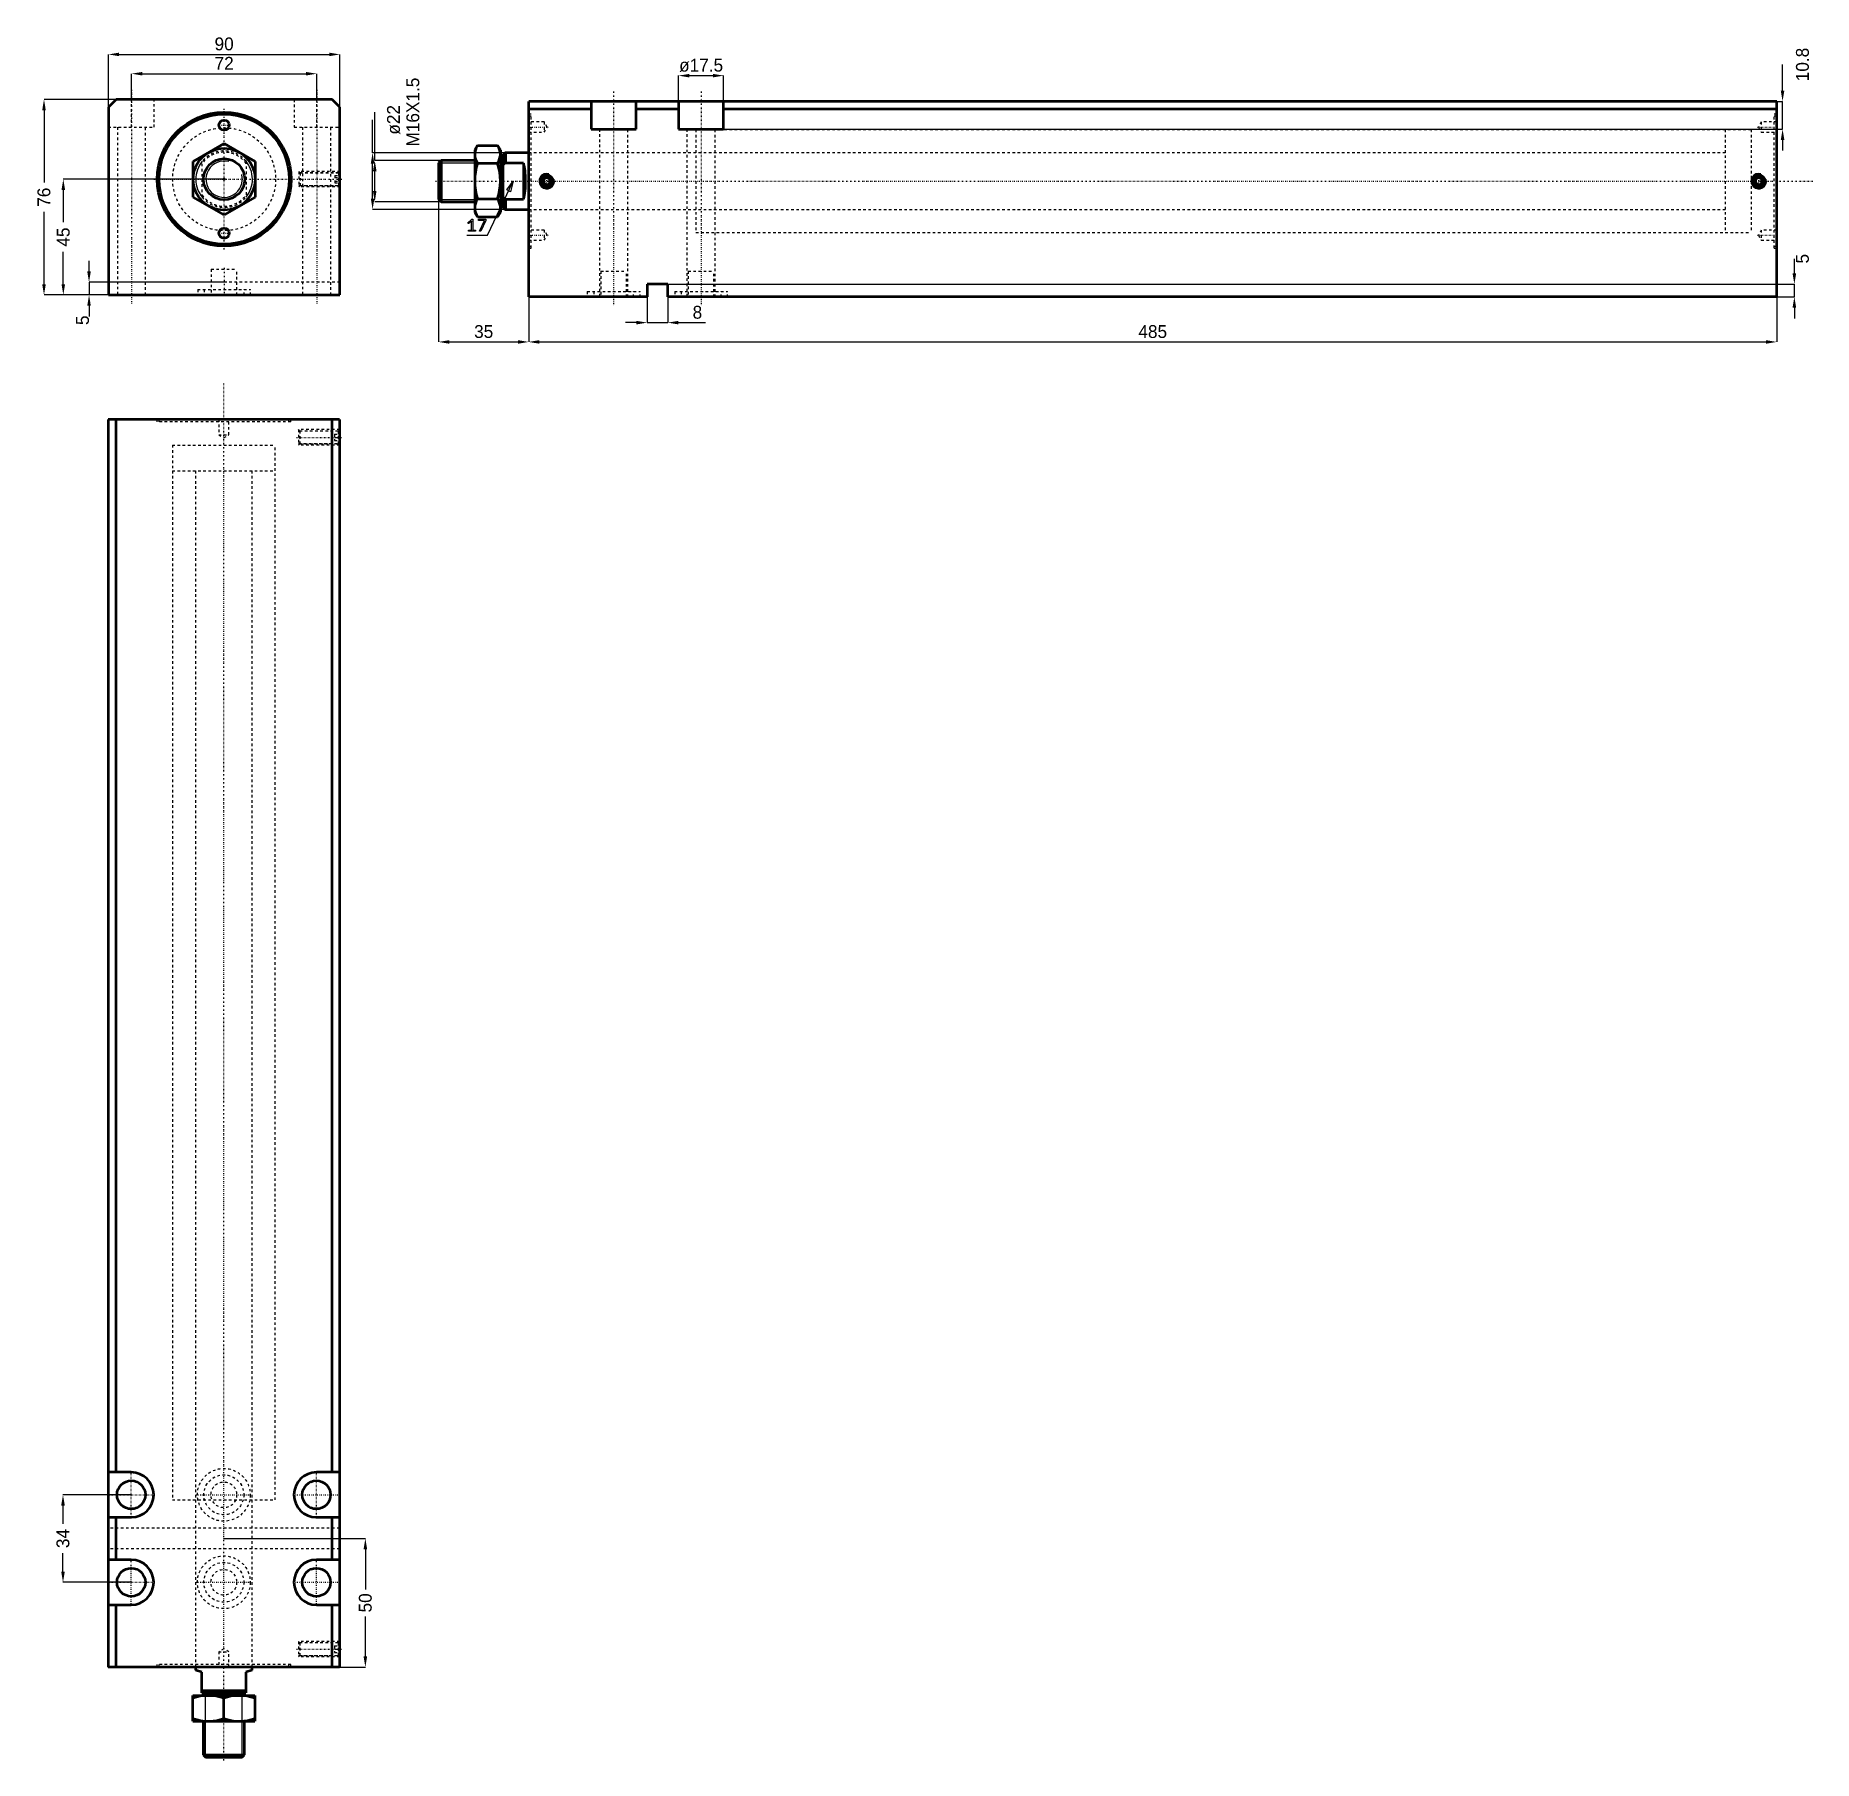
# Model space of a CAD drawing. Header units: millimetres. Extents: x -73 to 618, y -615 to 56.
import ezdxf

# ---------------------------------------------------------------- set-up
doc = ezdxf.new("R2010")
doc.units = ezdxf.units.MM
doc.linetypes.add('Center', pattern=[1.5, 0.45, -0.5, 0.05, -0.5])
doc.linetypes.add('Dashed', pattern=[2, 1, -1])
for name, color, linetype, lineweight in [('2d ConnectionPoints', 7, 'Continuous', 50), ('AM_0', 7, 'Continuous', 50), ('AM_5', 3, 'Continuous', 25), ('AM_7', 7, 'Center', 25), ('AM_9', 6, 'Dashed', 25)]:
    doc.layers.add(name, color=color, linetype=linetype, lineweight=lineweight)
doc.dimstyles.new('ISO-25', dxfattribs={"dimtxt": 2.5, "dimasz": 2.5, "dimexe": 1.25, "dimexo": 0.625, "dimtad": 1, "dimtxsty": 'Standard', "dimcen": 2.5, "dimadec": 0, "dimazin": 0, "dimtfac": 1, "dimtmove": 0, "dimatfit": 3, "dimfxl": 0, "dimarcsym": 0})

# ---------------------------------------------------------------- blocks, each defined once
blk = doc.blocks.new('1_JECX_MF_EXLA_40_400_0_rod__0_in_JECX_MF_160_EXLA_40_400_0__0')
at = {"layer": 'AM_0'}
for p, q in [((-12, 6.93), (0, 13.86)), ((0, 13.86), (12, 6.93)), ((-12, -6.93), (-12, 6.93)), ((12, 6.93), (12, -6.93)), ((0, -13.86), (-12, -6.93)), ((12, -6.93), (0, -13.86))]:
    blk.add_line(p, q, dxfattribs=at)
for radius in [12, 8]:
    blk.add_circle((0, 0), radius, dxfattribs=at)
at = {"layer": 'AM_5'}
blk.add_arc((0, 0), 7.08, 75, 15, dxfattribs=at)
at = {"layer": 'AM_9'}
for p, q in [((-8.5, -6.98), (-8.5, 6.98)), ((8.5, 6.98), (8.5, -6.98))]:
    blk.add_line(p, q, dxfattribs=at)
for points in [[(-8.5, 6.98), (-9.08, 6.21), (-9.58, 5.4), (-10.02, 4.54), (-10.38, 3.65), (-10.65, 2.74), (-10.85, 1.8), (-10.97, 0.84), (-11, -0.12), (-10.95, -1.07), (-10.81, -2.02), (-10.59, -2.96), (-10.3, -3.87), (-9.92, -4.75), (-9.47, -5.6), (-8.94, -6.4), (-8.5, -6.98)], [(8.5, -6.98), (9.08, -6.21), (9.58, -5.4), (10.02, -4.54), (10.38, -3.65), (10.65, -2.74), (10.85, -1.8), (10.97, -0.84), (11, 0.12), (10.95, 1.07), (10.81, 2.02), (10.59, 2.96), (10.3, 3.87), (9.92, 4.75), (9.47, 5.6), (8.94, 6.4), (8.5, 6.98)]]:
    blk.add_lwpolyline(points, dxfattribs=at)
for radius, start, end in [(11, 39.40057, 140.59943), (10.5, 35.95057, 144.04943), (10.5, 215.95057, 324.04943), (11, 219.40057, 320.59943)]:
    blk.add_arc((0, 0), radius, start, end, dxfattribs=at)
blk = doc.blocks.new('2_JECX_MF_EXLA_40_400_0_body__0_in_JECX_MF_160_EXLA_40_400_0__0')
at = {"layer": 'AM_0'}
for p, q in [((-42, 31), (-45, 28)), ((-45, 28), (-45, -45)), ((42, 31), (-42, 31)), ((45, 28), (42, 31)), ((45, -45), (45, 28)), ((-45, -45), (45, -45))]:
    blk.add_line(p, q, dxfattribs=at)
for centre, radius in [((0, 0), 26), ((0, 0), 25.3), ((0, 21), 2), ((0, -21), 2)]:
    blk.add_circle(centre, radius, dxfattribs=at)
at = {"layer": 'AM_5', "linetype": 'Dashed'}
for p, q in [((45, 3), (29, 3)), ((45, -3), (29, -3))]:
    blk.add_line(p, q, dxfattribs=at)
at = {"layer": 'AM_7'}
for p, q in [((-36, 34.8), (-36, -48.8)), ((36, 34.8), (36, -48.8)), ((-2.1, 21), (2.1, 21)), ((0, -27.3), (0, 27.3)), ((-27.3, 0), (27.3, 0)), ((28.2, 0), (45.8, 0)), ((-2.1, -21), (2.1, -21)), ((0, -34.5), (0, -45.5))]:
    blk.add_line(p, q, dxfattribs=at)
at = {"layer": 'AM_9'}
for p, q in [((-36, 20.2), (-36, 31)), ((-27.25, 20.2), (-27.25, 31)), ((27.25, 31), (27.25, 20.2)), ((36, 20.2), (36, 31)), ((-45, 20.2), (-27.25, 20.2)), ((-41.5, 20.2), (-41.5, -45)), ((-30.5, -45), (-30.5, 20.2)), ((27.25, 20.2), (45, 20.2)), ((30.5, 20.2), (30.5, -45)), ((41.5, -45), (41.5, 20.2)), ((29.54, 2.46), (29, 3)), ((29, 3), (29, -3)), ((44.5, 2.4), (29, 2.4)), ((44.46, 2.46), (29.54, 2.46)), ((29.54, 2.46), (29.54, -2.46)), ((43, 1.44), (45, 1.44)), ((43, 1.44), (43, -1.44)), ((43, 0.72), (45, 0.72)), ((45, 3), (44.46, 2.46)), ((44.46, 2.46), (44.46, -2.46)), ((45, 1.9), (44.5, 2.4)), ((44.5, 2.4), (44.5, -2.4)), ((29, -2.4), (44.5, -2.4)), ((29, -3), (29.54, -2.46)), ((29.54, -2.46), (44.46, -2.46)), ((43, -0.72), (45, -0.72)), ((43, -1.44), (45, -1.44)), ((44.46, -2.46), (45, -3)), ((44.5, -2.4), (45, -1.9)), ((45, -40), (-45, -40)), ((-5, -35), (5, -35)), ((-5, -35), (-5, -45)), ((5, -45), (5, -35)), ((-10.25, -42.9), (10.25, -42.9)), ((-10.25, -42.9), (-10.25, -45)), ((-7.75, -42.9), (-7.75, -45)), ((7.75, -45), (7.75, -42.9)), ((10.25, -45), (10.25, -42.9))]:
    blk.add_line(p, q, dxfattribs=at)
blk.add_circle((0, 0), 20, dxfattribs=at)
blk = doc.blocks.new('*D3')
at = {"layer": 'AM_5', "color": 0, "lineweight": -2}
for p, q in [((-45, 28), (-45, 48.5)), ((-40.83, 48.5), (40.83, 48.5)), ((45, 28), (45, 48.5))]:
    blk.add_line(p, q, dxfattribs=at)
at = {"layer": 'AM_5', "color": 0}
for points in [[(-40.83, 49.19), (-40.83, 47.81), (-45, 48.5)], [(40.83, 47.81), (40.83, 49.19), (45, 48.5)]]:
    blk.add_solid(points, dxfattribs=at)
at = {"layer": 'Defpoints', "color": 0}
for p in [(45, 48.5), (-45, 28), (45, 28)]:
    blk.add_point(p, dxfattribs=at)
at = {"layer": 'AM_5', "color": 0, "insert": (0, 52.55), "char_height": 5, "attachment_point": 5}
blk.add_mtext('90', dxfattribs=at)
blk = doc.blocks.new('*D4')
at = {"layer": 'AM_5', "color": 0, "lineweight": -2}
for p, q in [((-36, 31), (-36, 41)), ((-31.83, 41), (31.83, 41)), ((36, 31), (36, 41))]:
    blk.add_line(p, q, dxfattribs=at)
at = {"layer": 'AM_5', "color": 0}
for points in [[(-31.83, 41.69), (-31.83, 40.31), (-36, 41)], [(31.83, 40.31), (31.83, 41.69), (36, 41)]]:
    blk.add_solid(points, dxfattribs=at)
at = {"layer": 'Defpoints', "color": 0}
for p in [(36, 41), (-36, 31), (36, 31)]:
    blk.add_point(p, dxfattribs=at)
at = {"layer": 'AM_5', "color": 0, "insert": (0, 45.05), "char_height": 5, "attachment_point": 5}
blk.add_mtext('72', dxfattribs=at)
blk = doc.blocks.new('*D5')
at = {"layer": 'AM_5', "color": 0, "lineweight": -2}
for p, q in [((-42, 31), (-70, 31)), ((-70, 26.83), (-70, -1.31)), ((-70, -40.83), (-70, -12.69)), ((-45, -45), (-70, -45))]:
    blk.add_line(p, q, dxfattribs=at)
at = {"layer": 'AM_5', "color": 0}
for points in [[(-69.31, 26.83), (-70.69, 26.83), (-70, 31)], [(-70.69, -40.83), (-69.31, -40.83), (-70, -45)]]:
    blk.add_solid(points, dxfattribs=at)
at = {"layer": 'Defpoints', "color": 0}
for p in [(-42, 31), (-70, -45), (-45, -45)]:
    blk.add_point(p, dxfattribs=at)
at = {"layer": 'AM_5', "color": 0, "insert": (-70, -7), "char_height": 5, "attachment_point": 5, "rotation": 90}
blk.add_mtext('76', dxfattribs=at)
blk = doc.blocks.new('*D6')
at = {"layer": 'AM_5', "color": 0, "lineweight": -2}
for p, q in [((0, 0), (-62.5, 0)), ((-62.5, -4.17), (-62.5, -16.75)), ((-62.5, -40.83), (-62.5, -28.25)), ((-45, -45), (-62.5, -45))]:
    blk.add_line(p, q, dxfattribs=at)
at = {"layer": 'AM_5', "color": 0}
for points in [[(-61.81, -4.17), (-63.19, -4.17), (-62.5, 0)], [(-63.19, -40.83), (-61.81, -40.83), (-62.5, -45)]]:
    blk.add_solid(points, dxfattribs=at)
at = {"layer": 'Defpoints', "color": 0}
for p in [(0, 0), (-62.5, -45), (-45, -45)]:
    blk.add_point(p, dxfattribs=at)
at = {"layer": 'AM_5', "color": 0, "insert": (-62.5, -22.5), "char_height": 5, "attachment_point": 5, "rotation": 90}
blk.add_mtext('45', dxfattribs=at)
blk = doc.blocks.new('*D7')
at = {"layer": 'AM_5', "color": 0, "lineweight": -2}
for p, q in [((-52.5, -35.83), (-52.5, -31.67)), ((0, -40), (-52.5, -40)), ((-52.5, -40), (-52.5, -45)), ((-45, -45), (-52.5, -45)), ((-52.5, -49.17), (-52.5, -53.33))]:
    blk.add_line(p, q, dxfattribs=at)
at = {"layer": 'AM_5', "color": 0}
for points in [[(-53.19, -35.83), (-51.81, -35.83), (-52.5, -40)], [(-51.81, -49.17), (-53.19, -49.17), (-52.5, -45)]]:
    blk.add_solid(points, dxfattribs=at)
at = {"layer": 'Defpoints', "color": 0}
for p in [(0, -40), (-52.5, -45), (-45, -45)]:
    blk.add_point(p, dxfattribs=at)
at = {"layer": 'AM_5', "color": 0, "insert": (-55, -54.83), "char_height": 5, "attachment_point": 5, "rotation": 90}
blk.add_mtext('5', dxfattribs=at)
blk = doc.blocks.new('1_JECX_MF_EXLA_40_400_0_rod__0_in_JECX_MF_160_EXLA_40_400_0__4')
at = {"layer": 'AM_0'}
for p, q in [((-11, 0), (-11, -1.19)), ((11, -1.19), (11, 0)), ((-8.5, -2), (-11, -1.19)), ((-8.5, -10), (-8.5, -2)), ((11, -1.19), (8.5, -2)), ((8.5, -2), (8.5, -10)), ((-12, -11), (12, -11)), ((-12, -21), (-12, -11)), ((-8.5, -9), (8.5, -9)), ((-8.5, -10), (8.5, -10)), ((-7.08, -10), (-8, -10.92)), ((-8, -10.92), (8, -10.92)), ((-8, -10.92), (-8, -11)), ((0, -19.93), (0, -12.07)), ((8, -10.92), (7.08, -10)), ((8, -11), (8, -10.92)), ((12, -11), (12, -21)), ((-12, -21), (12, -21)), ((-8, -21), (-8, -34.08)), ((8, -34.08), (8, -21)), ((-8, -34.08), (-7.08, -35)), ((-8, -34.08), (8, -34.08)), ((7.08, -35), (8, -34.08)), ((-7.08, -35), (7.08, -35))]:
    blk.add_line(p, q, dxfattribs=at)
for points in [[(-6, -11), (-6.43, -11.01), (-7.83, -11.11), (-9.22, -11.32), (-10.62, -11.65), (-12, -12.07)], [(0, -12.07), (-1.46, -11.63), (-2.94, -11.29), (-4.46, -11.08), (-6, -11)], [(6, -11), (5.57, -11.01), (4.17, -11.11), (2.78, -11.32), (1.38, -11.65), (0, -12.07)], [(12, -12.07), (10.54, -11.63), (9.06, -11.29), (7.54, -11.08), (6, -11)], [(-12, -19.93), (-10.54, -20.37), (-9.06, -20.71), (-7.54, -20.92), (-6, -21)], [(-6, -21), (-5.57, -20.99), (-4.17, -20.89), (-2.78, -20.68), (-1.38, -20.35), (0, -19.93)], [(0, -19.93), (1.46, -20.37), (2.94, -20.71), (4.46, -20.92), (6, -21)], [(6, -21), (6.43, -20.99), (7.83, -20.89), (9.22, -20.68), (10.62, -20.35), (12, -19.93)]]:
    blk.add_lwpolyline(points, dxfattribs=at)
at = {"layer": 'AM_5'}
for p, q in [((-7.08, -35), (-7.08, -10)), ((7.08, -35), (7.08, -10))]:
    blk.add_line(p, q, dxfattribs=at)
at = {"layer": 'AM_7'}
blk.add_line((0, -36.25), (0, 499.25), dxfattribs=at)
at = {"layer": 'AM_9'}
for p, q in [((-20, 475), (20, 475)), ((-20, 475), (-20, 465)), ((20, 465), (20, 475)), ((-20, 465), (20, 465)), ((-11, 465), (-11, 0)), ((11, 0), (11, 465))]:
    blk.add_line(p, q, dxfattribs=at)
blk = doc.blocks.new('2_JECX_MF_EXLA_40_400_0_body__0_in_JECX_MF_160_EXLA_40_400_0__4')
at = {"layer": 'AM_0'}
for p, q in [((45, 485), (-45, 485)), ((-45, 485), (-45, 0)), ((-42, 485), (-42, 75.75)), ((42, 485), (42, 75.75)), ((45, 485), (45, 0)), ((-36, 75.75), (-45, 75.75)), ((45, 75.75), (36, 75.75)), ((-45, 58.25), (-36, 58.25)), ((-42, 58.25), (-42, 41.75)), ((36, 58.25), (45, 58.25)), ((42, 58.25), (42, 41.75)), ((-36, 41.75), (-45, 41.75)), ((45, 41.75), (36, 41.75)), ((-45, 24.25), (-36, 24.25)), ((-42, 24.25), (-42, 0)), ((36, 24.25), (45, 24.25)), ((42, 24.25), (42, 0)), ((45, 0), (-45, 0))]:
    blk.add_line(p, q, dxfattribs=at)
for centre in [(-36, 67), (36, 67), (-36, 33), (36, 33)]:
    blk.add_circle(centre, 5.5, dxfattribs=at)
for centre, start, end in [((-36, 67), 270, 90), ((36, 67), 90, 270), ((-36, 33), 270, 90), ((36, 33), 90, 270)]:
    blk.add_arc(centre, 8.75, start, end, dxfattribs=at)
at = {"layer": 'AM_5', "linetype": 'Dashed'}
for p, q in [((45, 481), (29, 481)), ((45, 475), (29, 475)), ((45, 10), (29, 10)), ((45, 4), (29, 4))]:
    blk.add_line(p, q, dxfattribs=at)
at = {"layer": 'AM_7'}
for p, q in [((28.2, 478), (45.8, 478)), ((-36, 57.8125), (-36, 76.1875)), ((36, 57.8125), (36, 76.1875)), ((-45.1875, 67), (-26.8125, 67)), ((-10.7625, 67), (10.7625, 67)), ((26.8125, 67), (45.1875, 67)), ((-36, 23.8125), (-36, 42.1875)), ((36, 23.8125), (36, 42.1875)), ((-45.1875, 33), (-26.8125, 33)), ((-10.7625, 33), (10.7625, 33)), ((26.8125, 33), (45.1875, 33)), ((28.2, 7), (45.8, 7))]:
    blk.add_line(p, q, dxfattribs=at)
at = {"layer": 'AM_9'}
for p, q in [((-26, 485), (-26, 484)), ((26, 484), (-26, 484)), ((-25.3, 485), (-25.3, 484)), ((-2, 485), (-2, 479)), ((2, 479), (2, 485)), ((25.3, 484), (25.3, 485)), ((26, 484), (26, 485)), ((-2, 479), (2, 479)), ((-2, 479), (0, 477.8453)), ((0, 477.8453), (2, 479)), ((29, 481), (29, 475)), ((29.5415, 480.4585), (29, 481)), ((44.5, 480.4), (29, 480.4)), ((44.4585, 480.4585), (29.5415, 480.4585)), ((29.5415, 480.4585), (29.5415, 475.5415)), ((43, 479.25), (45, 479.25)), ((43, 479.25), (43, 476.75)), ((43, 478), (45, 478)), ((43, 476.75), (45, 476.75)), ((45, 481), (44.4585, 480.4585)), ((44.4585, 480.4585), (44.4585, 475.5415)), ((44.5, 480.4), (44.5, 475.6)), ((45, 479.9), (44.5, 480.4)), ((-20, 475), (20, 475)), ((-20, 475), (-20, 65)), ((20, 65), (20, 475)), ((29, 475.6), (44.5, 475.6)), ((29, 475), (29.5415, 475.5415)), ((29.5415, 475.5415), (44.4585, 475.5415)), ((44.4585, 475.5415), (45, 475)), ((44.5, 475.6), (45, 476.1)), ((-20, 65), (20, 65)), ((-11, 65), (-11, 0)), ((11, 0), (11, 65)), ((45, 54), (-45, 54)), ((45, 46), (-45, 46)), ((0, 7.1547), (-2, 6)), ((2, 6), (0, 7.1547)), ((29, 10), (29, 4)), ((29.5415, 9.4585), (29, 10)), ((44.5, 9.4), (29, 9.4)), ((44.4585, 9.4585), (29.5415, 9.4585)), ((29.5415, 9.4585), (29.5415, 4.5415)), ((43, 8.25), (45, 8.25)), ((43, 8.25), (43, 5.75)), ((43, 7), (45, 7)), ((45, 10), (44.4585, 9.4585)), ((44.4585, 9.4585), (44.4585, 4.5415)), ((45, 8.9), (44.5, 9.4)), ((44.5, 9.4), (44.5, 4.6)), ((26, 1), (-26, 1)), ((-26, 1), (-26, 0)), ((-25.3, 1), (-25.3, 0)), ((-2, 6), (-2, 0)), ((-2, 6), (2, 6)), ((2, 0), (2, 6)), ((25.3, 0), (25.3, 1)), ((26, 0), (26, 1)), ((29, 4.6), (44.5, 4.6)), ((29, 4), (29.5415, 4.5415)), ((29.5415, 4.5415), (44.4585, 4.5415)), ((43, 5.75), (45, 5.75)), ((44.4585, 4.5415), (45, 4)), ((44.5, 4.6), (45, 5.1))]:
    blk.add_line(p, q, dxfattribs=at)
for centre, radius in [((0, 67), 10.25), ((0, 67), 7.75), ((0, 67), 5), ((0, 33), 10.25), ((0, 33), 7.75), ((0, 33), 5)]:
    blk.add_circle(centre, radius, dxfattribs=at)
blk = doc.blocks.new('*D13')
at = {"layer": 'AM_5', "color": 0, "lineweight": -2}
for p, q in [((-0.12, -528.35), (54.88, -528.35)), ((54.88, -532.51), (54.88, -548.1)), ((54.88, -574.18), (54.88, -558.6)), ((44.88, -578.35), (54.88, -578.35))]:
    blk.add_line(p, q, dxfattribs=at)
at = {"layer": 'AM_5', "color": 0}
for points in [[(54.19, -532.51), (55.58, -532.51), (54.88, -528.35)], [(54.19, -574.18), (55.58, -574.18), (54.88, -578.35)]]:
    blk.add_solid(points, dxfattribs=at)
at = {"layer": 'Defpoints', "color": 0}
for p in [(-0.12, -528.35), (54.88, -528.35), (44.88, -578.35)]:
    blk.add_point(p, dxfattribs=at)
at = {"layer": 'AM_5', "color": 0, "insert": (54.88, -553.35), "char_height": 5, "attachment_point": 5, "rotation": 90}
blk.add_mtext('50', dxfattribs=at)
blk = doc.blocks.new('*D14')
at = {"layer": 'AM_5', "color": 0, "lineweight": -2}
for p, q in [((-36.12, -511.35), (-62.62, -511.35)), ((-62.62, -515.51), (-62.62, -522.68)), ((-62.62, -541.18), (-62.62, -534.01)), ((-36.12, -545.35), (-62.62, -545.35))]:
    blk.add_line(p, q, dxfattribs=at)
at = {"layer": 'AM_5', "color": 0}
for points in [[(-63.31, -515.51), (-61.92, -515.51), (-62.62, -511.35)], [(-63.31, -541.18), (-61.92, -541.18), (-62.62, -545.35)]]:
    blk.add_solid(points, dxfattribs=at)
at = {"layer": 'Defpoints', "color": 0}
for p in [(-62.62, -511.35), (-36.12, -511.35), (-36.12, -545.35)]:
    blk.add_point(p, dxfattribs=at)
at = {"layer": 'AM_5', "color": 0, "insert": (-62.62, -528.35), "char_height": 5, "attachment_point": 5, "rotation": 90}
blk.add_mtext('34', dxfattribs=at)
blk = doc.blocks.new('1_JECX_MF_EXLA_40_400_0_rod__0_in_JECX_MF_160_EXLA_40_400_0__2')
at = {"layer": 'AM_0'}
for p, q in [((-19.93, 13.86), (-21, 12)), ((-19.93, 13.86), (-12.07, 13.86)), ((-11, 12), (-12.07, 13.86)), ((-34.08, 8), (-35, 7.08)), ((-35, 7.08), (-35, -7.08)), ((-34.08, 8), (-34.08, -8)), ((-21, 8), (-34.08, 8)), ((-21, 12), (-21, -12)), ((-19.93, 6.93), (-12.07, 6.93)), ((-11, 12), (-11, -12)), ((-10.92, 8), (-11, 8)), ((-10, 7.08), (-10.92, 8)), ((-10.92, 8), (-10.92, -8)), ((-9, 11), (-10, 10.5)), ((-10, 10.5), (-10, -10.5)), ((-9, 6.98), (-10, 6.16)), ((0, 11), (-9, 11)), ((-9, 11), (-9, 6.98)), ((-2, 6.98), (-9, 6.98)), ((-2, 6.98), (-2, -6.98)), ((-10, -6.16), (-9, -6.98)), ((-35, -7.08), (-34.08, -8)), ((-34.08, -8), (-21, -8)), ((-21, -12), (-19.93, -13.86)), ((-19.93, -6.93), (-12.07, -6.93)), ((-12.07, -13.86), (-11, -12)), ((-11, -8), (-10.92, -8)), ((-10.92, -8), (-10, -7.08)), ((-10, -10.5), (-9, -11)), ((-9, -6.98), (-2, -6.98)), ((-9, -6.98), (-9, -11)), ((-9, -11), (0, -11)), ((-19.93, -13.86), (-12.07, -13.86))]:
    blk.add_line(p, q, dxfattribs=at)
for points in [[(-19.93, 13.86), (-20.37, 13.01), (-20.71, 12.16), (-20.92, 11.28), (-21, 10.39)], [(-11, 10.39), (-11.01, 10.64), (-11.11, 11.45), (-11.32, 12.25), (-11.65, 13.06), (-12.07, 13.86)], [(-21, 10.39), (-20.99, 10.15), (-20.89, 9.34), (-20.68, 8.53), (-20.35, 7.73), (-19.93, 6.93)], [(-19.93, 6.93), (-20.37, 5.25), (-20.7, 3.54), (-20.92, 1.79), (-21, 0.02), (-21, 0)], [(-12.07, 6.93), (-11.63, 7.77), (-11.29, 8.63), (-11.08, 9.51), (-11, 10.39)], [(-11, 0), (-11.07, 1.74), (-11.28, 3.46), (-11.62, 5.21), (-12.07, 6.93)], [(-2, -6.98), (-1.81, -6.21), (-1.65, -5.4), (-1.51, -4.54), (-1.39, -3.65), (-1.3, -2.74), (-1.24, -1.8), (-1.2, -0.84), (-1.19, 0.12), (-1.2, 1.07), (-1.25, 2.02), (-1.32, 2.96), (-1.42, 3.87), (-1.54, 4.75), (-1.69, 5.6), (-1.86, 6.4), (-2, 6.98)], [(-21, 0), (-20.93, -1.74), (-20.72, -3.46), (-20.38, -5.21), (-19.93, -6.93)], [(-12.07, -6.93), (-11.63, -5.25), (-11.3, -3.54), (-11.08, -1.79), (-11, -0.02), (-11, 0)], [(-19.93, -6.93), (-20.37, -7.77), (-20.71, -8.63), (-20.92, -9.51), (-21, -10.39)], [(-21, -10.39), (-20.99, -10.64), (-20.89, -11.45), (-20.68, -12.25), (-20.35, -13.06), (-19.93, -13.86)], [(-11, -10.39), (-11.01, -10.15), (-11.11, -9.34), (-11.32, -8.53), (-11.65, -7.73), (-12.07, -6.93)], [(-12.07, -13.86), (-11.63, -13.01), (-11.29, -12.16), (-11.08, -11.28), (-11, -10.39)]]:
    blk.add_lwpolyline(points, dxfattribs=at)
at = {"layer": 'AM_5'}
for p, q in [((-35, 7.08), (-10, 7.08)), ((-35, -7.08), (-10, -7.08))]:
    blk.add_line(p, q, dxfattribs=at)
at = {"layer": 'AM_7'}
blk.add_line((-36.25, 0), (499.25, 0), dxfattribs=at)
at = {"layer": 'AM_9'}
for p, q in [((475, 20), (465, 20)), ((465, 20), (465, -20)), ((475, 20), (475, -20)), ((465, 11), (0, 11)), ((0, -11), (465, -11)), ((465, -20), (475, -20))]:
    blk.add_line(p, q, dxfattribs=at)
blk = doc.blocks.new('2_JECX_MF_EXLA_40_400_0_body__0_in_JECX_MF_160_EXLA_40_400_0__2')
at = {"layer": 'AM_0'}
for p, q in [((0, -45), (0, 31)), ((485, 31), (0, 31)), ((24.25, 28), (0, 28)), ((24.25, 31), (24.25, 20.2)), ((41.75, 20.2), (41.75, 31)), ((58.25, 28), (41.75, 28)), ((58.25, 31), (58.25, 20.2)), ((75.75, 20.2), (75.75, 31)), ((485, 28), (75.75, 28)), ((485, -45), (485, 31)), ((24.25, 20.2), (41.75, 20.2)), ((58.25, 20.2), (75.75, 20.2)), ((7, 1.44), (5.75, 0.72)), ((5.75, 0.72), (5.75, -0.72)), ((8.25, 0.72), (7, 1.44)), ((8.25, -0.72), (8.25, 0.72)), ((478, 1.44), (476.75, 0.72)), ((476.75, 0.72), (476.75, -0.72)), ((479.25, 0.72), (478, 1.44)), ((479.25, -0.72), (479.25, 0.72)), ((5.75, -0.72), (7, -1.44)), ((7, -1.44), (8.25, -0.72)), ((476.75, -0.72), (478, -1.44)), ((478, -1.44), (479.25, -0.72)), ((54, -40), (46, -40)), ((46, -40), (46, -45)), ((54, -45), (54, -40)), ((46, -45), (0, -45)), ((485, -45), (54, -45))]:
    blk.add_line(p, q, dxfattribs=at)
for centre, radius in [((7, 0), 2.46), ((7, 0), 2.4), ((7, 0), 1.9), ((478, 0), 2.46), ((478, 0), 2.4), ((478, 0), 1.9)]:
    blk.add_circle(centre, radius, dxfattribs=at)
at = {"layer": 'AM_5'}
for centre in [(7, 0), (478, 0)]:
    blk.add_arc(centre, 3, 75, 15, dxfattribs=at)
at = {"layer": 'AM_7'}
for p, q in [((33, 34.8), (33, -48.8)), ((67, 34.8), (67, -48.8)), ((-0.36, 21), (7.51, 21)), ((477.49, 21), (485.36, 21)), ((7, -3.15), (7, 3.15)), ((478, -3.15), (478, 3.15)), ((-0.36, -21), (7.51, -21)), ((477.49, -21), (485.36, -21))]:
    blk.add_line(p, q, dxfattribs=at)
at = {"layer": 'AM_9'}
for p, q in [((1, 26), (0, 26)), ((1, 25.3), (0, 25.3)), ((6, 23), (0, 23)), ((1, -26), (1, 26)), ((7.15, 21), (6, 23)), ((6, 23), (6, 19)), ((6, 19), (7.15, 21)), ((479, 23), (477.85, 21)), ((477.85, 21), (479, 19)), ((485, 23), (479, 23)), ((479, 23), (479, 19)), ((484, -26), (484, 26)), ((485, 26), (484, 26)), ((485, 25.3), (484, 25.3)), ((0, 19), (6, 19)), ((27.5, 20.2), (27.5, -45)), ((38.5, -45), (38.5, 20.2)), ((61.5, 20.2), (61.5, -45)), ((475, 20), (65, 20)), ((65, 20), (65, -20)), ((72.5, -45), (72.5, 20.2)), ((475, 20), (475, -20)), ((479, 19), (485, 19)), ((65, 11), (0, 11)), ((0, -11), (65, -11)), ((6, -19), (0, -19)), ((7.15, -21), (6, -19)), ((6, -19), (6, -23)), ((65, -20), (475, -20)), ((479, -19), (477.85, -21)), ((485, -19), (479, -19)), ((479, -19), (479, -23)), ((0, -23), (6, -23)), ((0, -25.3), (1, -25.3)), ((0, -26), (1, -26)), ((6, -23), (7.15, -21)), ((477.85, -21), (479, -23)), ((479, -23), (485, -23)), ((484, -25.3), (485, -25.3)), ((484, -26), (485, -26)), ((28, -35), (38, -35)), ((28, -35), (28, -45)), ((38, -45), (38, -35)), ((62, -35), (72, -35)), ((62, -35), (62, -45)), ((72, -45), (72, -35)), ((22.75, -42.9), (43.25, -42.9)), ((22.75, -42.9), (22.75, -45)), ((25.25, -42.9), (25.25, -45)), ((40.75, -45), (40.75, -42.9)), ((43.25, -45), (43.25, -42.9)), ((56.75, -42.9), (77.25, -42.9)), ((56.75, -42.9), (56.75, -45)), ((59.25, -42.9), (59.25, -45)), ((74.75, -45), (74.75, -42.9)), ((77.25, -45), (77.25, -42.9))]:
    blk.add_line(p, q, dxfattribs=at)
blk = doc.blocks.new('*D26')
at = {"layer": 'AM_5', "color": 0, "lineweight": -2}
for p, q in [((176.61, 30.25), (176.61, 40.25)), ((180.78, 40.25), (189.95, 40.25)), ((194.11, 30.25), (194.11, 40.25))]:
    blk.add_line(p, q, dxfattribs=at)
at = {"layer": 'AM_5', "color": 0}
for points in [[(180.78, 40.94), (180.78, 39.56), (176.61, 40.25)], [(189.95, 40.94), (189.95, 39.56), (194.11, 40.25)]]:
    blk.add_solid(points, dxfattribs=at)
at = {"layer": 'Defpoints', "color": 0}
for p in [(194.11, 40.25), (176.61, 30.25), (194.11, 30.25)]:
    blk.add_point(p, dxfattribs=at)
at = {"layer": 'AM_5', "color": 0, "insert": (185.36, 44.25), "char_height": 5, "attachment_point": 5}
blk.add_mtext('ø17.5', dxfattribs=at)
blk = doc.blocks.new('*D27')
at = {"layer": 'AM_5', "color": 0, "lineweight": -2}
for p, q in [((605.61, 34.42), (605.61, 44.58)), ((194.11, 30.25), (605.61, 30.25)), ((605.61, 19.45), (605.61, 30.25)), ((194.11, 19.45), (605.61, 19.45)), ((605.61, 15.28), (605.61, 11.12))]:
    blk.add_line(p, q, dxfattribs=at)
at = {"layer": 'AM_5', "color": 0}
for points in [[(604.92, 34.42), (606.31, 34.42), (605.61, 30.25)], [(604.92, 15.28), (606.31, 15.28), (605.61, 19.45)]]:
    blk.add_solid(points, dxfattribs=at)
at = {"layer": 'Defpoints', "color": 0}
for p in [(194.11, 30.25), (605.61, 30.25), (194.11, 19.45)]:
    blk.add_point(p, dxfattribs=at)
at = {"layer": 'AM_5', "color": 0, "insert": (613.36, 44.58), "char_height": 5, "attachment_point": 5, "rotation": 90}
blk.add_mtext('10.8', dxfattribs=at)
blk = doc.blocks.new('*D28')
at = {"layer": 'AM_5', "color": 0, "lineweight": -2}
for p, q in [((118.36, -45.75), (118.36, -63.25)), ((603.36, -45.75), (603.36, -63.25)), ((122.53, -63.25), (599.2, -63.25))]:
    blk.add_line(p, q, dxfattribs=at)
at = {"layer": 'AM_5', "color": 0}
for points in [[(122.53, -62.56), (122.53, -63.94), (118.36, -63.25)], [(599.2, -62.56), (599.2, -63.94), (603.36, -63.25)]]:
    blk.add_solid(points, dxfattribs=at)
at = {"layer": 'Defpoints', "color": 0}
for p in [(118.36, -45.75), (603.36, -45.75), (603.36, -63.25)]:
    blk.add_point(p, dxfattribs=at)
at = {"layer": 'AM_5', "color": 0, "insert": (360.86, -59.25), "char_height": 5, "attachment_point": 5}
blk.add_mtext('485', dxfattribs=at)
blk = doc.blocks.new('*D29')
at = {"layer": 'AM_5', "color": 0, "lineweight": -2}
for p, q in [((83.36, -0.75), (83.36, -63.25)), ((118.36, -45.75), (118.36, -63.25)), ((87.53, -63.25), (114.2, -63.25))]:
    blk.add_line(p, q, dxfattribs=at)
at = {"layer": 'AM_5', "color": 0}
for points in [[(87.53, -62.56), (87.53, -63.94), (83.36, -63.25)], [(114.2, -62.56), (114.2, -63.94), (118.36, -63.25)]]:
    blk.add_solid(points, dxfattribs=at)
at = {"layer": 'Defpoints', "color": 0}
for p in [(83.36, -0.75), (118.36, -45.75), (118.36, -63.25)]:
    blk.add_point(p, dxfattribs=at)
at = {"layer": 'AM_5', "color": 0, "insert": (100.86, -59.25), "char_height": 5, "attachment_point": 5}
blk.add_mtext('35', dxfattribs=at)
blk = doc.blocks.new('*D30')
at = {"layer": 'AM_5', "color": 0, "lineweight": -2}
for p, q in [((57.7, 10.25), (57.7, 23.08)), ((109.36, 10.25), (57.7, 10.25)), ((57.7, -7.58), (57.7, 6.08)), ((109.36, -11.75), (57.7, -11.75))]:
    blk.add_line(p, q, dxfattribs=at)
at = {"layer": 'AM_5', "color": 0}
for points in [[(57, 6.08), (58.39, 6.08), (57.7, 10.25)], [(57, -7.58), (58.39, -7.58), (57.7, -11.75)]]:
    blk.add_solid(points, dxfattribs=at)
at = {"layer": 'Defpoints', "color": 0}
for p in [(57.7, 10.25), (109.36, 10.25), (109.36, -11.75)]:
    blk.add_point(p, dxfattribs=at)
at = {"layer": 'AM_5', "color": 0, "insert": (65.86, 23.08), "char_height": 5, "attachment_point": 5, "rotation": 90}
blk.add_mtext('ø22', dxfattribs=at)
blk = doc.blocks.new('*D31')
at = {"layer": 'AM_5', "color": 0, "lineweight": -2}
for p, q in [((58.53, 7.25), (58.53, 26.08)), ((84.28, 7.25), (58.53, 7.25)), ((58.53, -4.58), (58.53, 3.08)), ((84.36, -8.75), (58.53, -8.75))]:
    blk.add_line(p, q, dxfattribs=at)
at = {"layer": 'AM_5', "color": 0}
for points in [[(57.83, 3.08), (59.22, 3.08), (58.53, 7.25)], [(57.83, -4.58), (59.22, -4.58), (58.53, -8.75)]]:
    blk.add_solid(points, dxfattribs=at)
at = {"layer": 'Defpoints', "color": 0}
for p in [(58.53, 7.25), (84.28, 7.25), (84.36, -8.75)]:
    blk.add_point(p, dxfattribs=at)
at = {"layer": 'AM_5', "color": 0, "insert": (73.36, 26.08), "char_height": 5, "attachment_point": 5, "rotation": 90}
blk.add_mtext('M16X1.5', dxfattribs=at)
blk = doc.blocks.new('*D32')
at = {"layer": 'AM_5', "color": 0, "lineweight": -2}
for p, q in [((164.36, -40.75), (164.36, -55.75)), ((172.36, -45.75), (172.36, -55.75)), ((160.2, -55.75), (156.03, -55.75)), ((164.36, -55.75), (172.36, -55.75)), ((176.53, -55.75), (187.08, -55.75))]:
    blk.add_line(p, q, dxfattribs=at)
at = {"layer": 'AM_5', "color": 0}
for points in [[(160.2, -55.06), (160.2, -56.44), (164.36, -55.75)], [(176.53, -55.06), (176.53, -56.44), (172.36, -55.75)]]:
    blk.add_solid(points, dxfattribs=at)
at = {"layer": 'Defpoints', "color": 0}
for p in [(164.36, -40.75), (172.36, -45.75), (172.36, -55.75)]:
    blk.add_point(p, dxfattribs=at)
at = {"layer": 'AM_5', "color": 0, "insert": (183.92, -51.75), "char_height": 5, "attachment_point": 5}
blk.add_mtext('8', dxfattribs=at)
blk = doc.blocks.new('*D33')
at = {"layer": 'AM_5', "color": 0, "lineweight": -2}
for p, q in [((610.2, -36.58), (610.2, -30.92)), ((164.36, -40.75), (610.2, -40.75)), ((610.2, -45.75), (610.2, -40.75)), ((172.36, -45.75), (610.2, -45.75)), ((610.2, -49.92), (610.2, -54.08))]:
    blk.add_line(p, q, dxfattribs=at)
at = {"layer": 'AM_5', "color": 0}
for points in [[(609.5, -36.58), (610.89, -36.58), (610.2, -40.75)], [(609.5, -49.92), (610.89, -49.92), (610.2, -45.75)]]:
    blk.add_solid(points, dxfattribs=at)
at = {"layer": 'Defpoints', "color": 0}
for p in [(164.36, -40.75), (172.36, -45.75), (610.2, -45.75)]:
    blk.add_point(p, dxfattribs=at)
at = {"layer": 'AM_5', "color": 0, "insert": (613.36, -30.92), "char_height": 5, "attachment_point": 5, "rotation": 90}
blk.add_mtext('5', dxfattribs=at)

msp = doc.modelspace()

# ---------------------------------------------------------------- linework, layer by layer
at = {"layer": '2d ConnectionPoints'}
for p in [(0, 0), (118.362, -0.75), (-0.119, -578.346)]:
    msp.add_point(p, dxfattribs=at)
at = {"layer": 'AM_5'}
for p, q in [((102.362, -21.75), (112.362, -0.75)), ((94.362, -21.75), (102.362, -21.75))]:
    msp.add_line(p, q, dxfattribs=at)
for points in [[(112.362, -0.75), (111.323, -4.87), (109.818, -4.153), (112.362, -0.75)], [(94.97, -19.834), (96.166, -19.834), (96.166, -16.317), (96.166, -16.317), (96.101, -16.382), (95.993, -16.483), (95.993, -16.483), (95.869, -16.589), (95.779, -16.662), (95.779, -16.662), (95.685, -16.734), (95.543, -16.837), (95.543, -16.837), (95.4, -16.933), (95.304, -16.993), (95.304, -16.993), (95.211, -17.047), (95.081, -17.113), (95.081, -17.113), (94.963, -17.161), (94.892, -17.182), (94.892, -16.688), (94.892, -16.688), (94.98, -16.645), (95.12, -16.565), (95.12, -16.565), (95.268, -16.465), (95.371, -16.387), (95.371, -16.387), (95.474, -16.303), (95.625, -16.174), (95.625, -16.174), (95.77, -16.039), (95.863, -15.947), (95.863, -15.947), (95.952, -15.855), (96.071, -15.727), (96.071, -15.727), (96.172, -15.61), (96.231, -15.537), (96.647, -15.537), (96.647, -19.834), (97.732, -19.834), (97.732, -20.25), (94.97, -20.25), (94.97, -19.834)], [(101.163, -15.992), (98.856, -15.992), (98.856, -15.537), (101.703, -15.537), (101.703, -15.992), (99.766, -20.25), (99.233, -20.25), (101.163, -15.992)]]:
    msp.add_lwpolyline(points, dxfattribs=at)

# ---------------------------------------------------------------- block references
for name, p in [('2_JECX_MF_EXLA_40_400_0_body__0_in_JECX_MF_160_EXLA_40_400_0__0', (0, 0)), ('2_JECX_MF_EXLA_40_400_0_body__0_in_JECX_MF_160_EXLA_40_400_0__2', (118.362, -0.75)), ('1_JECX_MF_EXLA_40_400_0_rod__0_in_JECX_MF_160_EXLA_40_400_0__0', (0, 0)), ('1_JECX_MF_EXLA_40_400_0_rod__0_in_JECX_MF_160_EXLA_40_400_0__2', (118.362, -0.75)), ('1_JECX_MF_EXLA_40_400_0_rod__0_in_JECX_MF_160_EXLA_40_400_0__4', (-0.119, -578.346)), ('2_JECX_MF_EXLA_40_400_0_body__0_in_JECX_MF_160_EXLA_40_400_0__4', (-0.119, -578.346))]:
    msp.add_blockref(name, p)

# ---------------------------------------------------------------- dimensions: what is measured, and where the dimension line sits
for base, p1, p2, text, picture, middle in [((45, 48.5), (-45, 28), (45, 28), '90', '*D3', (0, 48.5)), ((36, 41), (-36, 31), (36, 31), '72', '*D4', (0, 41)), ((194.112, 40.25), (176.612, 30.25), (194.112, 30.25), 'ø17.5', '*D26', (185.362, 40.25)), ((118.362, -63.25), (83.362, -0.75), (118.362, -45.75), '35', '*D29', (100.862, -63.25)), ((172.362, -55.75), (164.362, -40.75), (172.362, -45.75), '8', '*D32', (183.917, -55.75)), ((603.362, -63.25), (118.362, -45.75), (603.362, -45.75), '485', '*D28', (360.862, -63.25))]:
    dim = msp.add_linear_dim(base=base, p1=p1, p2=p2, text=text, dimstyle='ISO-25', override={"dimtxt": 5, "dimasz": 4.166667, "dimexe": 0, "dimexo": 0, "dimgap": 1.5}, dxfattribs=at)
    dim.commit()
    dim.dimension.update_dxf_attribs({"geometry": picture, "text_midpoint": middle, "dimtype": 160})
for base, p1, p2, text, picture, middle in [((605.612, 30.25), (194.112, 19.45), (194.112, 30.25), '10.8', '*D27', (613.362, 44.584)), ((58.529, 7.25), (84.362, -8.75), (84.282, 7.25), 'M16X1.5', '*D31', (73.362, 26.084)), ((-70, -45), (-42, 31), (-45, -45), '76', '*D5', (-70, -7)), ((57.695, 10.25), (109.362, -11.75), (109.362, 10.25), 'ø22', '*D30', (65.862, 23.084)), ((-62.5, -45), (0, 0), (-45, -45), '45', '*D6', (-62.5, -22.5)), ((-52.5, -45), (0, -40), (-45, -45), '5', '*D7', (-55, -54.833)), ((610.195, -45.75), (164.362, -40.75), (172.362, -45.75), '5', '*D33', (613.362, -30.916)), ((-62.619, -511.346), (-36.119, -545.346), (-36.119, -511.346), '34', '*D14', (-62.619, -528.346)), ((54.881, -528.346), (44.881, -578.346), (-0.119, -528.346), '50', '*D13', (54.881, -553.346))]:
    dim = msp.add_linear_dim(base=base, p1=p1, p2=p2, angle=90, text=text, dimstyle='ISO-25', override={"dimtxt": 5, "dimasz": 4.166667, "dimexe": 0, "dimexo": 0, "dimgap": 1.5}, dxfattribs=at)
    dim.commit()
    dim.dimension.update_dxf_attribs({"geometry": picture, "text_midpoint": middle, "dimtype": 160, "text_rotation": 90})

doc.saveas('drawing.dxf')
